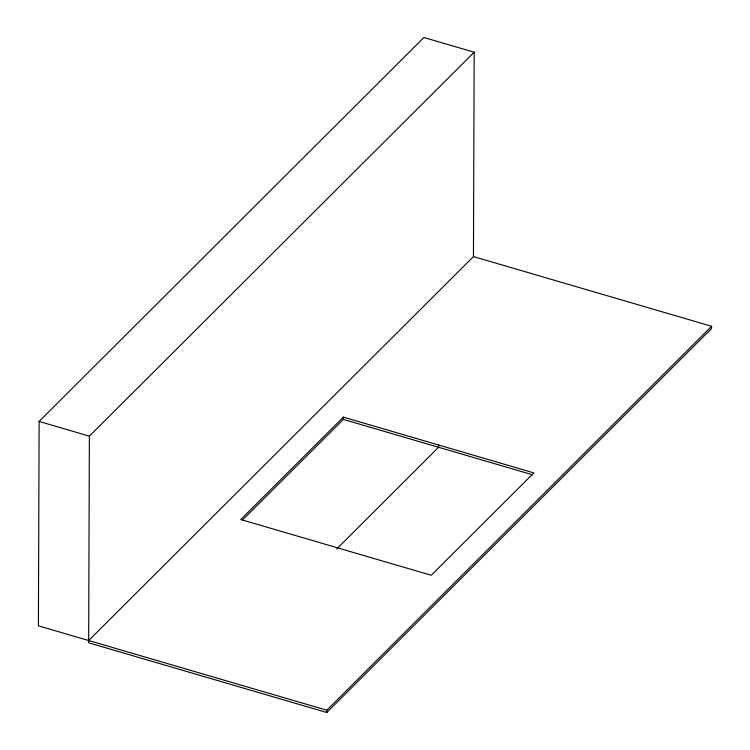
<?xml version="1.0" encoding="UTF-8"?>
<svg xmlns="http://www.w3.org/2000/svg" width="750" height="750" viewBox="0 0 750 750"><rect width="100%" height="100%" fill="white"/><g stroke="black" fill="none" stroke-linecap="round" stroke-linejoin="round"><path stroke-width="1.12" d="M473.456 256.584L474.169 52.209L423.909 37.5L39.122 421.444L38.409 625.819L326.803 710.222L711.591 326.278L473.456 256.584L88.669 640.528M474.169 52.209L89.381 436.153L88.659 642.806L326.794 712.5L711.581 328.556L711.591 326.278M326.794 712.5L326.803 710.222M242.391 520.144L343.35 419.409L343.359 417.131L533.859 472.884L431.25 575.269L240.75 519.516L343.359 417.131M438.609 445.003L438.6 447.281L336.816 548.841M343.35 419.409L532.734 474.834M39.122 421.444L89.381 436.153"/></g></svg>
